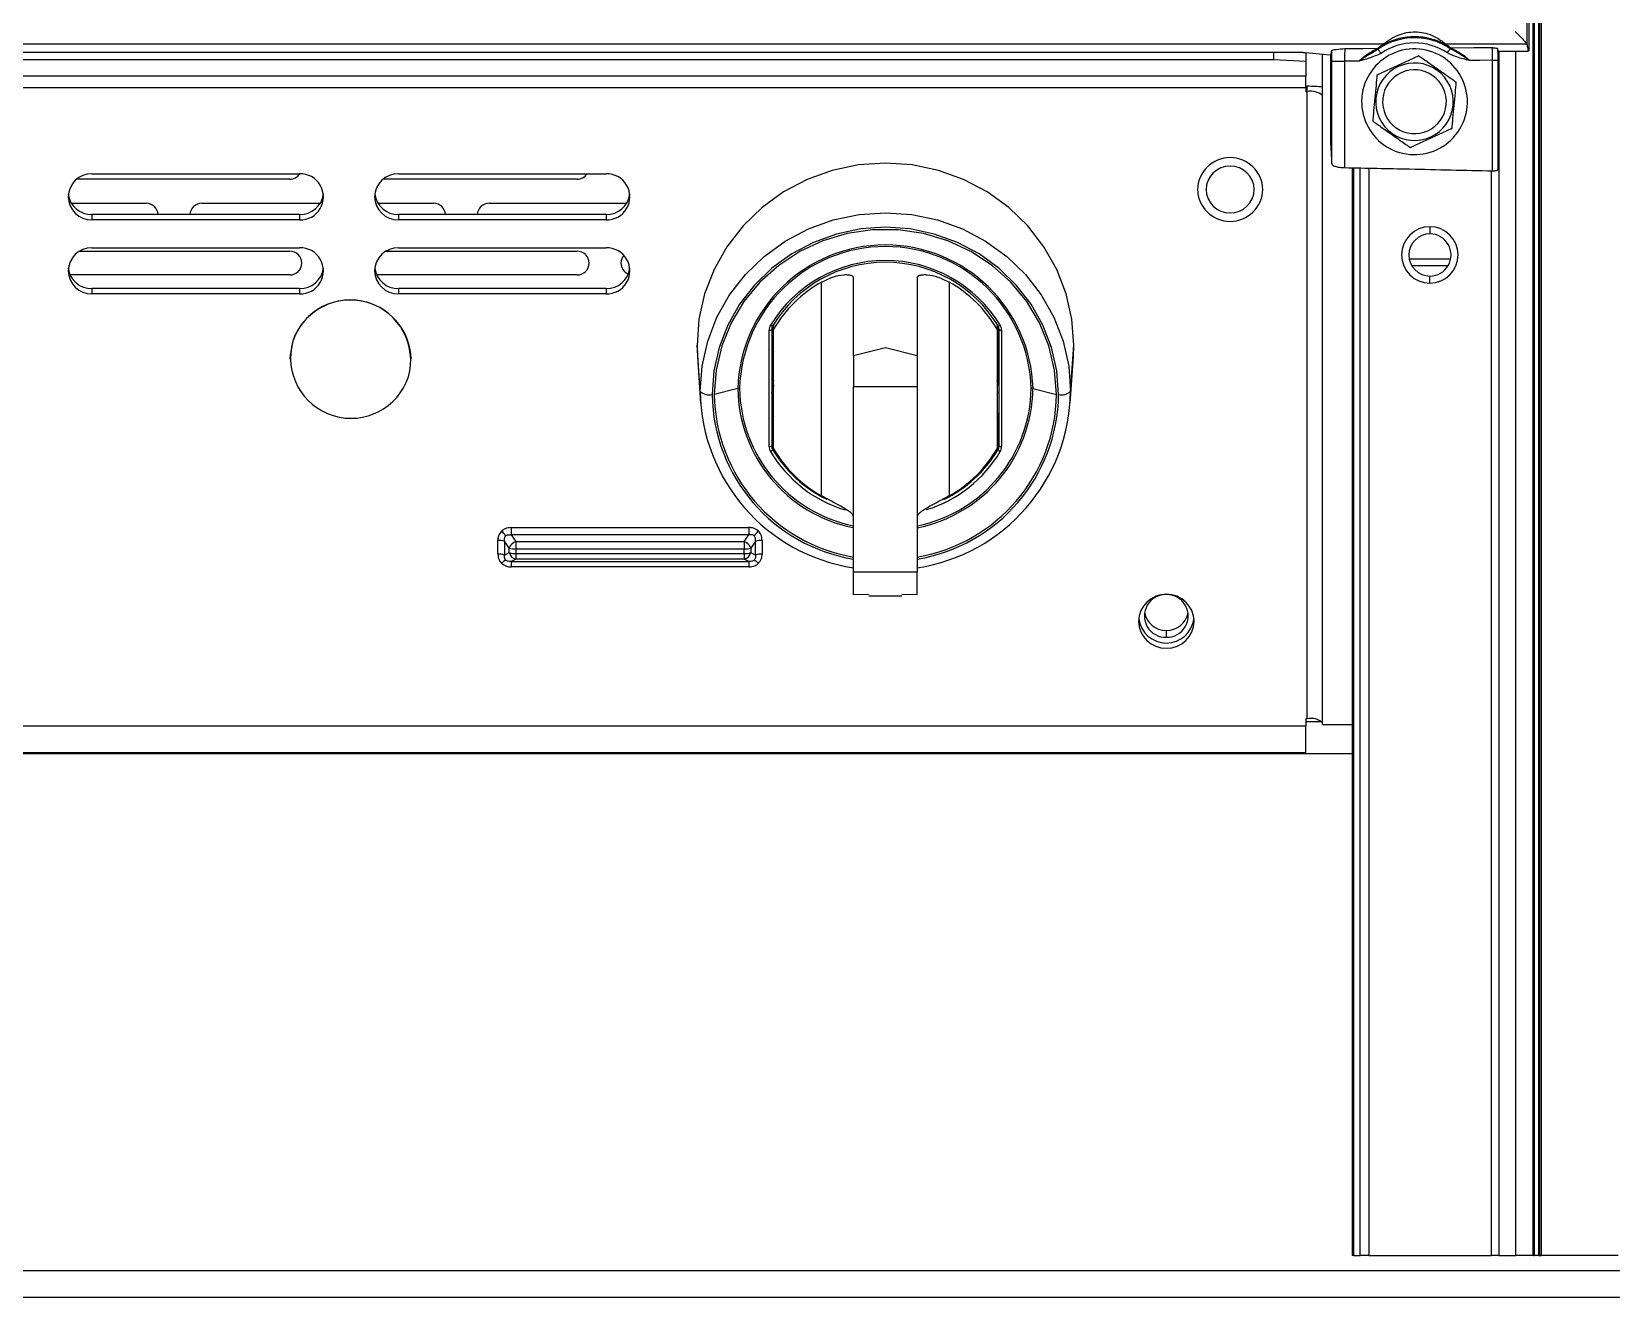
# Model space of a CAD drawing. Header units: millimetres. Extents: x 126 to 938, y 244 to 707.
# Drawn here: x 829.56 to 837.41, y 256.86 to 263.15 of the extents above; entities that cross this region are included whole.
import ezdxf

# ---------------------------------------------------------------- set-up
doc = ezdxf.new("R2010")
doc.units = ezdxf.units.MM

msp = doc.modelspace()

# ---------------------------------------------------------------- linework, layer by layer
at = {"color": 7, "linetype": 'Continuous', "lineweight": 25}
for p, q in [((837.0285, 275.4961), (837.0285, 257.0665)), ((837.0287, 275.4961), (837.0287, 257.0665)), ((837.032, 257.0665), (837.032, 275.4961)), ((837.051, 275.4961), (837.051, 257.0665)), ((837.0561, 275.4961), (837.0561, 257.0665)), ((837.0561, 275.4961), (837.0561, 257.0665)), ((837.0669, 257.0665), (837.0669, 275.4961)), ((837.0258, 257.0665), (837.0258, 275.2418)), ((837.0034, 269.5157), (837.0034, 263.057)), ((836.9939, 263.3315), (836.9939, 263.0898)), ((836.292, 263.0923), (836.2655, 263.0727)), ((836.6012, 263.0748), (836.5773, 263.0923)), ((836.9939, 263.0898), (836.5886, 263.0898)), ((836.9939, 263.0898), (836.9939, 263.0898)), ((835.7363, 263.0118), (821.9659, 263.0118)), ((835.8821, 263.0471), (828.8508, 263.0471)), ((835.7363, 263.0118), (835.7363, 263.0471)), ((835.895, 263.0035), (835.7363, 263.0118)), ((835.895, 263.0472), (835.895, 263.0035)), ((835.895, 263.0035), (835.895, 262.9294)), ((835.9779, 259.7058), (835.9779, 263.0393)), ((836.0191, 262.5863), (836.0191, 263.0358)), ((836.0234, 263.0046), (836.0869, 263.0046)), ((836.0234, 262.4941), (836.0234, 263.0046)), ((836.0869, 263.0046), (836.0869, 262.4739)), ((836.8234, 263.0093), (836.8488, 263.0093)), ((836.8234, 262.4578), (836.8234, 263.0093)), ((836.8488, 263.0093), (836.8488, 262.4647)), ((836.851, 262.522), (836.851, 263.0544)), ((836.854, 263.0544), (836.854, 257.0665)), ((836.9391, 257.0665), (836.9391, 263.0545)), ((837.0034, 263.057), (837.0009, 263.0545)), ((835.895, 262.9294), (821.8071, 262.9294)), ((835.895, 262.873), (835.895, 262.9294)), ((835.895, 262.873), (821.8071, 262.873)), ((835.895, 262.88), (835.9017, 262.88)), ((835.895, 262.873), (835.895, 262.8537)), ((835.895, 262.8537), (835.9017, 262.8537)), ((835.9017, 262.8537), (835.9017, 262.88)), ((835.9017, 259.7349), (835.9017, 262.8537)), ((836.1251, 262.4731), (836.1251, 257.0665)), ((836.1319, 262.473), (836.1319, 257.0665)), ((836.1648, 257.0665), (836.1648, 262.4723)), ((836.2088, 262.4713), (836.2088, 257.0665)), ((836.8181, 257.0665), (836.8181, 262.4579)), ((830.8428, 262.4182), (829.7827, 262.4182)), ((829.859, 262.445), (830.8915, 262.445)), ((832.2715, 262.4182), (831.3067, 262.4182)), ((831.383, 262.445), (832.4155, 262.445)), ((829.7569, 262.2982), (830.1284, 262.2982)), ((830.4053, 262.2982), (830.9937, 262.2982)), ((831.2809, 262.2982), (831.5571, 262.2982)), ((831.834, 262.2982), (832.5177, 262.2982)), ((829.859, 262.2419), (829.859, 262.2156)), ((830.8915, 262.2419), (829.859, 262.2419)), ((830.8915, 262.2419), (830.8915, 262.2156)), ((831.383, 262.2419), (831.383, 262.2156)), ((832.4155, 262.2419), (831.383, 262.2419)), ((832.4155, 262.2419), (832.4155, 262.2156)), ((830.8915, 262.2156), (829.859, 262.2156)), ((832.4155, 262.2156), (831.383, 262.2156)), ((836.5118, 262.1815), (836.5118, 262.1459)), ((829.7969, 262.0601), (830.8428, 262.0601)), ((829.859, 262.077), (830.8915, 262.077)), ((831.3209, 262.0601), (832.2715, 262.0601)), ((831.383, 262.077), (832.4155, 262.077)), ((836.4088, 262.022), (836.6148, 262.022)), ((836.421, 261.9887), (836.6025, 261.9887)), ((830.8428, 261.942), (829.7506, 261.942)), ((832.2715, 261.942), (831.2746, 261.942)), ((833.4866, 260.8434), (833.4866, 261.9058)), ((833.6453, 261.5395), (833.6453, 261.9274)), ((833.9628, 261.9274), (833.9628, 261.5395)), ((834.1216, 261.9058), (834.1216, 260.8434)), ((836.5118, 261.9008), (836.5118, 261.9364)), ((829.859, 261.8739), (829.859, 261.8476)), ((830.8915, 261.8739), (829.859, 261.8739)), ((830.8915, 261.8476), (829.859, 261.8476)), ((830.8915, 261.8739), (830.8915, 261.8476)), ((831.383, 261.8739), (831.383, 261.8476)), ((832.4155, 261.8739), (831.383, 261.8739)), ((832.4155, 261.8476), (831.383, 261.8476)), ((832.4155, 261.8739), (832.4155, 261.8476)), ((833.2262, 261.0885), (833.2262, 261.6673)), ((833.2389, 261.6706), (833.2389, 261.0918)), ((833.2471, 261.6939), (833.2395, 261.6361)), ((833.2484, 261.6782), (833.2395, 261.6361)), ((833.2484, 261.6715), (833.2484, 261.6967)), ((833.2484, 261.0776), (833.2484, 261.6715)), ((834.3597, 261.6967), (834.3597, 261.6715)), ((834.3686, 261.6361), (834.3597, 261.6782)), ((834.3597, 261.6715), (834.3597, 261.0776)), ((834.3612, 261.6929), (834.3686, 261.6361)), ((834.3692, 261.0918), (834.3692, 261.6706)), ((834.3819, 261.6673), (834.3819, 261.0885)), ((830.8575, 261.6118), (830.8575, 261.6122)), ((832.8831, 261.3618), (832.8674, 261.5932)), ((832.8674, 261.5932), (832.8694, 261.5342)), ((834.7251, 261.3618), (834.7407, 261.5932)), ((834.7387, 261.5342), (834.7407, 261.5932)), ((830.8432, 261.5237), (830.8432, 261.5233)), ((831.4465, 261.5233), (831.4465, 261.5237)), ((832.8694, 261.5342), (832.885, 261.3038)), ((833.2484, 261.5623), (833.2394, 261.5535)), ((833.8041, 261.5791), (833.6453, 261.5395)), ((833.6453, 261.5395), (833.6453, 261.3846)), ((833.9628, 261.5395), (833.8041, 261.5791)), ((833.9628, 261.5395), (833.9628, 261.3846)), ((834.3597, 261.5623), (834.3688, 261.5535)), ((834.7231, 261.3038), (834.7387, 261.5342)), ((833.2395, 261.4565), (833.2484, 261.4144)), ((833.2395, 261.4565), (833.2484, 261.3851)), ((834.3597, 261.4144), (834.3686, 261.4565)), ((834.3686, 261.4565), (834.3597, 261.3851)), ((833.0701, 261.3769), (832.9532, 261.3467)), ((833.9628, 261.3846), (833.6453, 261.3846)), ((833.6453, 260.4646), (833.6453, 261.3846)), ((833.9628, 261.3846), (833.9628, 260.4646)), ((834.538, 261.3769), (834.655, 261.3467)), ((833.2441, 261.2324), (833.2441, 261.0729)), ((834.3641, 261.0729), (834.3641, 261.2324)), ((831.9431, 260.6858), (833.1251, 260.6858)), ((831.9431, 260.6858), (831.9431, 260.649)), ((831.9431, 260.649), (831.9665, 260.6158)), ((833.1251, 260.649), (831.9431, 260.649)), ((833.1016, 260.6158), (833.1251, 260.649)), ((833.1251, 260.6858), (833.1251, 260.649)), ((831.8771, 260.5537), (831.8771, 260.6221)), ((831.9335, 260.584), (831.9101, 260.6172)), ((831.9101, 260.6172), (831.9101, 260.5488)), ((831.9335, 260.5609), (831.9335, 260.584)), ((831.9665, 260.6158), (833.1016, 260.6158)), ((831.9665, 260.6158), (831.9665, 260.579)), ((833.1016, 260.579), (831.9665, 260.579)), ((831.9665, 260.579), (831.9665, 260.556)), ((833.1016, 260.6158), (833.1016, 260.579)), ((833.1016, 260.556), (833.1016, 260.579)), ((833.1581, 260.6172), (833.1346, 260.584)), ((833.1346, 260.584), (833.1346, 260.5609)), ((833.1581, 260.5488), (833.1581, 260.6172)), ((833.1911, 260.6221), (833.1911, 260.5537)), ((831.9101, 260.5488), (831.9335, 260.5609)), ((831.9665, 260.5291), (831.9431, 260.5169)), ((831.9431, 260.5169), (833.1251, 260.5169)), ((831.9431, 260.5169), (831.9431, 260.49)), ((833.1251, 260.49), (831.9431, 260.49)), ((831.9665, 260.556), (833.1016, 260.556)), ((831.9665, 260.556), (831.9665, 260.5291)), ((833.1016, 260.5291), (831.9665, 260.5291)), ((833.1016, 260.556), (833.1016, 260.5291)), ((833.1251, 260.5169), (833.1016, 260.5291)), ((833.1251, 260.5169), (833.1251, 260.49)), ((833.1346, 260.5609), (833.1581, 260.5488)), ((833.9628, 260.4646), (833.6453, 260.4646)), ((833.6453, 260.3518), (833.6453, 260.4646)), ((833.9628, 260.3518), (833.9628, 260.4646)), ((833.7225, 260.352), (833.6453, 260.3518)), ((833.7225, 260.3469), (833.8857, 260.3469)), ((833.9628, 260.3518), (833.8857, 260.352)), ((835.2009, 260.1745), (835.2009, 260.1401)), ((835.9017, 259.7349), (835.895, 259.7349)), ((835.895, 259.7349), (835.895, 259.699)), ((835.895, 259.722), (835.9733, 259.722)), ((835.9779, 259.7058), (836.1251, 259.7058)), ((821.8071, 259.699), (835.895, 259.699)), ((835.895, 259.5672), (835.895, 259.699)), ((836.1251, 259.5607), (821.5766, 259.5607)), ((821.8071, 259.5672), (835.895, 259.5672)), ((836.1319, 257.0665), (836.1251, 257.0665)), ((836.1319, 257.0665), (836.1648, 257.0665)), ((836.2088, 257.0665), (836.1648, 257.0665)), ((836.2088, 257.0665), (836.8181, 257.0665)), ((836.854, 257.0665), (836.8181, 257.0665)), ((836.854, 257.0665), (836.9391, 257.0665)), ((837.0258, 257.0665), (836.9391, 257.0665)), ((837.0285, 257.0665), (837.0258, 257.0665)), ((837.0287, 257.0665), (837.0285, 257.0665)), ((837.0287, 257.0665), (837.032, 257.0665)), ((837.051, 257.0665), (837.032, 257.0665)), ((837.051, 257.0665), (837.0561, 257.0665)), ((837.0561, 257.0665), (837.0669, 257.0665)), ((837.0561, 257.0665), (837.0561, 257.0665)), ((837.447, 257.0665), (837.0669, 257.0665)), ((846.4803, 256.9905), (770.2803, 256.9905)), ((846.4803, 256.8576), (770.2803, 256.8576))]:
    msp.add_line(p, q, dxfattribs=at)
at = {"color": 7, "linetype": 'Continuous', "lineweight": 25, "flags": 128}
for points in [[(836.2809, 263.0898), (833.8066, 263.0898), (831.3294, 263.0898), (828.8508, 263.0898)], [(835.8937, 263.0473), (835.9619, 263.0408), (836.0155, 263.0357)], [(836.1585, 263.0051), (836.1184, 263.0048), (836.0869, 263.0046)], [(836.0893, 263.0679), (836.1805, 263.0685), (836.2521, 263.0689)], [(836.2686, 263.0437), (836.2658, 263.0477), (836.2631, 263.0516), (836.2607, 263.0552), (836.2585, 263.0583), (836.2567, 263.0609), (836.2553, 263.0629), (836.2545, 263.0641), (836.2542, 263.0646)], [(836.5984, 263.0458), (836.6012, 263.0499), (836.6038, 263.0538), (836.6062, 263.0574), (836.6084, 263.0606), (836.6102, 263.0632), (836.6115, 263.0652), (836.6123, 263.0664), (836.6126, 263.0669)], [(836.6146, 263.0712), (836.7308, 263.072), (836.8221, 263.0726)], [(836.8234, 263.0093), (836.7594, 263.0089), (836.7091, 263.0086)], [(836.851, 263.0544), (836.9349, 263.0545), (837.0009, 263.0545)], [(834.7407, 261.5932), (834.7312, 261.7219), (834.7028, 261.8481), (834.6561, 261.969), (834.592, 262.0823), (834.5119, 262.1856), (834.4174, 262.2769), (834.3105, 262.3543), (834.1932, 262.4161), (834.0679, 262.4612), (833.9374, 262.4887), (833.8041, 262.4979), (833.6708, 262.4887), (833.5402, 262.4612), (833.415, 262.4161), (833.2977, 262.3543), (833.1907, 262.2769), (833.0962, 262.1856), (833.0161, 262.0823), (832.9521, 261.969), (832.9054, 261.8481), (832.877, 261.7219), (832.8674, 261.5932)], [(832.8831, 261.3618), (832.8924, 261.4884), (832.9204, 261.6124), (832.9663, 261.7314), (833.0293, 261.8428), (833.108, 261.9444), (833.2009, 262.0341), (833.3061, 262.1102), (833.4215, 262.171), (833.5446, 262.2154), (833.673, 262.2424), (833.8041, 262.2514), (833.9351, 262.2424), (834.0636, 262.2154), (834.1867, 262.171), (834.302, 262.1102), (834.4072, 262.0341), (834.5001, 261.9444), (834.5789, 261.8428), (834.6419, 261.7314), (834.6878, 261.6124), (834.7157, 261.4884), (834.7251, 261.3618)], [(834.6656, 261.3467), (834.6568, 261.4651), (834.6307, 261.5811), (834.5877, 261.6923), (834.5288, 261.7965), (834.4551, 261.8916), (834.3682, 261.9755), (834.2698, 262.0467), (834.162, 262.1036), (834.0468, 262.1451), (833.9267, 262.1703), (833.8041, 262.1788), (833.6815, 262.1703), (833.5614, 262.1451), (833.4462, 262.1036), (833.3383, 262.0467), (833.2399, 261.9755), (833.153, 261.8916), (833.0793, 261.7965), (833.0204, 261.6923), (832.9775, 261.5811), (832.9513, 261.4651), (832.9426, 261.3467)], [(834.655, 261.3467), (834.6455, 261.4691), (834.6172, 261.5889), (834.5707, 261.7033), (834.5071, 261.8096), (834.4278, 261.9057), (834.3346, 261.9892), (834.2295, 262.0584), (834.1149, 262.1117), (833.9934, 262.1479), (833.8677, 262.1663), (833.7405, 262.1663), (833.6147, 262.1479), (833.4932, 262.1117), (833.3786, 262.0584), (833.2735, 261.9892), (833.1803, 261.9057), (833.101, 261.8096), (833.0374, 261.7033), (832.991, 261.5889), (832.9627, 261.4691), (832.9532, 261.3467)], [(833.2441, 261.6894), (833.2439, 261.6889), (833.2432, 261.6886), (833.2422, 261.6886), (833.2409, 261.6889), (833.2392, 261.6894), (833.2373, 261.6901), (833.2352, 261.6911), (833.2331, 261.6922)], [(834.3641, 261.6894), (834.3643, 261.6889), (834.3649, 261.6886), (834.3659, 261.6886), (834.3673, 261.6889), (834.369, 261.6894), (834.3709, 261.6901), (834.3729, 261.6911), (834.3751, 261.6922)], [(830.8575, 261.6122), (830.8439, 261.5432), (830.8432, 261.5237)], [(833.2389, 261.3564), (833.2392, 261.3571), (833.2399, 261.3577), (833.2411, 261.3583), (833.2426, 261.3588), (833.2446, 261.3592), (833.2468, 261.3595), (833.2484, 261.3596)], [(834.3597, 261.3596), (834.3614, 261.3595), (834.3636, 261.3592), (834.3655, 261.3588), (834.3671, 261.3583), (834.3683, 261.3577), (834.369, 261.3571), (834.3692, 261.3564)], [(834.3597, 261.2544), (834.3614, 261.2542), (834.3636, 261.2539), (834.3655, 261.2535), (834.3671, 261.253), (834.3683, 261.2524), (834.369, 261.2518), (834.3692, 261.2512)]]:
    msp.add_lwpolyline(points, dxfattribs=at)
at = {"color": 7, "linetype": 'Continuous', "lineweight": 25}
for centre, radius, start, end in [((836.4351, 262.8031), 0.318, 56.05163, 124.67623), ((836.4351, 262.8031), 0.2925, 56.04727, 124.67959), ((836.2811, 263.1146), 0.0249, 269.64908, 296.12432), ((836.5882, 263.1146), 0.0248, 243.95153, 271.10534), ((836.4351, 262.8031), 0.2629, 114.74284, 294.7452), ((836.2522, 263.0939), 0.025, 269.77342, 301.99582), ((836.4351, 262.8031), 0.2629, 294.74284, 114.7452), ((836.6142, 263.0963), 0.0251, 238.7933, 270.91636), ((836.4351, 262.8031), 0.1927, 114.74203, 294.74438), ((836.4351, 262.8031), 0.1587, 114.74077, 294.7434), ((836.6556, 263.1202), 0.333, 204.31918, 205.24876), ((836.4351, 262.8031), 0.1927, 294.74203, 114.74438), ((836.4351, 262.8031), 0.1587, 294.74077, 114.7434), ((835.9036, 262.2565), 0.6234, 83.15516, 90.17445), ((835.9195, 262.7653), 0.0901, 49.60313, 101.37307), ((836.2626, 262.5081), 0.2801, 24.25847, 25.36252), ((835.5184, 262.3624), 0.1626, 1.50482, 178.49518), ((835.5184, 262.3633), 0.1201, 1.59842, 178.40158), ((829.857, 262.3283), 0.1168, 89.02273, 178.9908), ((830.8428, 262.4773), 0.0591, 270.00204, 326.91671), ((830.8947, 262.3303), 0.1147, 268.40084, 91.59916), ((831.3811, 262.3283), 0.1168, 89.0302, 178.98334), ((832.2715, 262.4773), 0.0591, 270.00204, 326.91671), ((832.4187, 262.3303), 0.1147, 268.40467, 91.59533), ((829.857, 262.3324), 0.1168, 181.00909, 270.9744), ((829.8572, 262.3591), 0.1172, 187.65335, 270.89656), ((830.1284, 262.2392), 0.059, 2.69802, 90.00389), ((830.4053, 262.2391), 0.0591, 90.00499, 177.28154), ((830.8934, 262.3591), 0.1172, 269.1057, 352.34152), ((831.3811, 262.3324), 0.1168, 181.01655, 270.96694), ((831.3812, 262.3591), 0.1172, 187.65593, 270.89113), ((831.5572, 262.2392), 0.059, 2.69802, 90.00389), ((831.834, 262.2391), 0.0591, 90.00499, 177.28154), ((832.4174, 262.3591), 0.1172, 269.10887, 352.34407), ((835.5184, 262.3709), 0.1626, 181.50239, 358.49761), ((835.5184, 262.37), 0.1201, 181.59646, 358.40354), ((836.5113, 262.0411), 0.1403, 360, 180), ((836.5118, 262.0411), 0.1048, 90.00163, 269.99837), ((836.5118, 262.0411), 0.1048, 269.99511, 90.00489), ((829.857, 261.9603), 0.1168, 89.02273, 178.9908), ((830.8428, 262.001), 0.0591, 270, 90), ((830.8947, 261.9623), 0.1147, 268.39896, 91.60104), ((831.3811, 261.9603), 0.1168, 89.0302, 178.98334), ((832.2715, 262.001), 0.0591, 270, 90), ((832.4187, 261.9623), 0.1147, 268.4028, 91.5972), ((833.8041, 261.3564), 0.7343, 1.59851, 178.40149), ((833.8041, 261.3576), 0.7253, 1.59892, 178.40108), ((832.5483, 262.001), 0.059, 139.4681, 180.01207), ((832.5484, 262.001), 0.0591, 179.99862, 247.67532), ((833.8041, 261.3459), 0.6678, 31.23681, 148.76319), ((833.8041, 261.3498), 0.6549, 31.23708, 148.76292), ((836.5113, 262.0411), 0.1403, 180.00243, 359.99757), ((829.857, 261.9644), 0.1168, 181.00622, 270.98024), ((829.8572, 261.9911), 0.1172, 187.65335, 270.89656), ((830.8934, 261.9911), 0.1172, 269.1057, 352.34152), ((831.381, 261.9644), 0.1168, 181.01369, 270.97277), ((831.3812, 261.9911), 0.1172, 187.65593, 270.89113), ((832.4174, 261.9911), 0.1172, 269.10887, 352.34407), ((833.7893, 261.3599), 0.6242, 119.00851, 150.04878), ((833.8189, 261.3599), 0.6242, 29.95122, 60.99149), ((831.1428, 261.5168), 0.3008, 344.17919, 161.58229), ((831.1439, 261.514), 0.3028, 1.83568, 161.07183), ((833.2753, 261.6672), 0.0491, 149.42322, 179.89951), ((833.2292, 261.682), 0.015, 258.62692, 310.43079), ((833.2761, 261.6705), 0.0372, 149.40044, 179.8715), ((834.3321, 261.6705), 0.0371, 0.07117, 30.58941), ((834.379, 261.682), 0.015, 229.59294, 281.34935), ((834.3332, 261.6673), 0.0487, 359.97865, 30.69862), ((831.1469, 261.5298), 0.3008, 164.17919, 341.58229), ((833.2463, 261.6332), 0.00736, 156.75938, 178.96697), ((834.3624, 261.6333), 0.00686, 0.20858, 24.06507), ((833.2405, 261.4578), 0.00161, 186.47873, 231.36136), ((834.3677, 261.4577), 0.00151, 306.98304, 355.17687), ((832.929, 261.4179), 0.0725, 230.6934, 280.77556), ((833.7825, 261.3745), 0.8995, 180.80754, 261.22962), ((833.0786, 261.3405), 0.0374, 89.21055, 103.06882), ((833.7852, 261.3861), 0.7151, 180.73442, 258.51706), ((833.7864, 261.3878), 0.7074, 180.80101, 258.49577), ((833.8219, 261.3869), 0.7162, 281.30386, 359.19756), ((833.8227, 261.3869), 0.7064, 281.43932, 359.26508), ((833.8257, 261.3745), 0.8995, 278.77144, 359.19229), ((834.5296, 261.3402), 0.0377, 76.97438, 90.76242), ((834.6791, 261.4179), 0.0725, 259.2081, 309.32293), ((833.7836, 261.3584), 0.8411, 180.79965, 260.53993), ((833.7845, 261.3588), 0.8314, 180.83986, 260.36524), ((833.8237, 261.3588), 0.8314, 279.63602, 359.15986), ((833.8246, 261.3584), 0.8411, 279.4607, 359.20068), ((833.2473, 261.2418), 0.0126, 85.04071, 131.91522), ((833.2761, 261.2513), 0.0372, 180.14046, 210.5876), ((833.2536, 261.2285), 0.0103, 120.30517, 157.84534), ((834.3545, 261.2284), 0.0103, 22.23412, 59.77057), ((834.3321, 261.2512), 0.0371, 329.42251, 359.91691), ((833.2292, 261.1032), 0.015, 258.60983, 310.39746), ((833.2753, 261.0886), 0.0491, 180.10049, 210.57678), ((833.2241, 261.0853), 0.0235, 292.34045, 328.23758), ((833.7946, 261.3987), 0.6539, 210.83099, 253.11221), ((833.2761, 261.0919), 0.0372, 180.14046, 210.5876), ((833.7914, 261.3984), 0.6367, 210.73682, 244.01423), ((833.7892, 261.3892), 0.6241, 209.94994, 240.99423), ((833.813, 261.3994), 0.6548, 287.43484, 329.13805), ((833.8166, 261.3985), 0.6369, 295.85292, 329.25805), ((833.8189, 261.3892), 0.6241, 299.00577, 330.05006), ((834.3321, 261.0918), 0.0371, 329.42251, 359.91691), ((834.384, 261.0852), 0.0234, 211.6671, 247.69378), ((834.379, 261.1032), 0.015, 229.62632, 281.36639), ((834.3332, 261.0885), 0.0487, 329.30138, 0.02135), ((831.7731, 260.5395), 0.1775, 36.15941, 46.38707), ((833.2961, 260.5387), 0.1788, 133.66648, 143.8195), ((831.8805, 260.5318), 0.0903, 70.85956, 92.14774), ((831.9834, 260.5654), 0.0532, 108.46068, 159.57015), ((831.9631, 260.6692), 0.0902, 250.84529, 272.15596), ((833.0848, 260.5654), 0.0532, 20.43721, 71.55265), ((833.105, 260.6693), 0.0903, 267.85574, 289.13696), ((833.1877, 260.5318), 0.0903, 87.85574, 109.13696), ((831.8804, 260.4632), 0.0906, 70.88865, 92.11865), ((831.9706, 260.4344), 0.105, 121.09581, 135.671), ((831.9632, 260.6466), 0.0906, 250.8956, 272.10565), ((831.9735, 260.5693), 0.0409, 191.84393, 260.12524), ((833.1049, 260.6467), 0.0908, 267.90602, 289.08668), ((833.0946, 260.5693), 0.0409, 279.86084, 348.1493), ((833.0979, 260.4349), 0.1043, 44.2727, 58.92862), ((833.1877, 260.4632), 0.0906, 87.8848, 109.10789), ((835.2013, 260.216), 0.1385, 1.59897, 178.40103), ((835.1979, 260.2462), 0.1062, 88.40234, 271.59766), ((835.2038, 260.2462), 0.1062, 268.40027, 91.59973), ((835.1992, 260.283), 0.1085, 190.40914, 270.86671), ((835.2025, 260.283), 0.1086, 269.14101, 349.57696), ((835.2013, 260.2238), 0.1385, 181.60152, 358.39848), ((835.2013, 260.2505), 0.1389, 187.23306, 352.76694), ((835.9195, 259.6465), 0.0902, 49.61445, 101.37015)]:
    msp.add_arc(centre, radius, start, end, dxfattribs=at)
for points, knots in [([(836.2521, 263.0689), (836.2571, 263.0729), (836.2664, 263.0803), (836.2764, 263.0868), (836.2809, 263.0898)], [0, 0, 0, 0, 0.538976, 1, 1, 1, 1]), ([(836.2809, 263.0898), (836.2815, 263.0902), (836.2831, 263.0915), (836.2872, 263.0948), (836.297, 263.1023), (836.3188, 263.1173), (836.3524, 263.135), (836.3951, 263.148), (836.4384, 263.152), (836.4814, 263.1472), (836.5232, 263.1337), (836.5555, 263.1161), (836.5755, 263.1014), (836.5844, 263.0941), (836.5875, 263.0909), (836.5886, 263.0898)], [0, 0, 0, 0, 0.006606, 0.0177, 0.047305, 0.11571, 0.252706, 0.383252, 0.509766, 0.635695, 0.765535, 0.897848, 0.960196, 0.98562, 1, 1, 1, 1]), ([(836.5773, 263.0923), (836.5769, 263.0925), (836.5758, 263.0931), (836.5727, 263.0947), (836.5647, 263.0986), (836.5455, 263.1068), (836.5026, 263.1208), (836.4366, 263.1294), (836.37, 263.1216), (836.326, 263.1077), (836.3057, 263.0991), (836.2971, 263.095), (836.2936, 263.0932), (836.2924, 263.0925), (836.292, 263.0923)], [0, 0, 0, 0, 0.004399, 0.012736, 0.035552, 0.094057, 0.224902, 0.493076, 0.762749, 0.897711, 0.96071, 0.986162, 0.995266, 1, 1, 1, 1]), ([(836.5886, 263.0898), (836.5938, 263.0864), (836.6027, 263.0805), (836.6111, 263.074), (836.6146, 263.0712)], [0, 0, 0, 0, 0.578178, 1, 1, 1, 1]), ([(836.9353, 263.153), (836.9419, 263.1463), (836.9547, 263.1334), (836.9723, 263.1152), (836.9844, 263.1016), (836.9915, 263.0937), (836.9933, 263.0907), (836.9939, 263.0898)], [0, 0, 0, 0, 0.3286687, 0.6321984, 0.8785344, 0.9629019, 1, 1, 1, 1]), ([(836.9939, 263.0898), (836.9952, 263.0832), (836.9975, 263.0714), (836.9999, 263.0597), (837.0009, 263.0545)], [0, 0, 0, 0, 0.559967, 1, 1, 1, 1]), ([(835.8821, 263.0471), (835.884, 263.0471), (835.8879, 263.0471), (835.8918, 263.0472), (835.8937, 263.0473)], [0, 0, 0, 0, 0.504997, 1, 1, 1, 1]), ([(836.0155, 263.0357), (836.0162, 263.0357), (836.0174, 263.0357), (836.0186, 263.0358), (836.0191, 263.0358)], [0, 0, 0, 0, 0.5606531, 1, 1, 1, 1]), ([(836.0191, 263.0358), (836.02, 263.0399), (836.0215, 263.0473), (836.0229, 263.0548), (836.0236, 263.058)], [0, 0, 0, 0, 0.559915, 1, 1, 1, 1]), ([(836.0234, 263.0046), (836.0234, 263.0148), (836.0234, 263.0326), (836.0235, 263.0504), (836.0236, 263.058)], [0, 0, 0, 0, 0.5705159, 1, 1, 1, 1]), ([(836.0236, 263.058), (836.0257, 263.059), (836.0324, 263.0624), (836.055, 263.0642), (836.0747, 263.0663), (836.0893, 263.0679)], [0, 0, 0, 0, 0.104354, 0.337672, 1, 1, 1, 1]), ([(836.0893, 263.0679), (836.089, 263.0658), (836.088, 263.0591), (836.0877, 263.0456), (836.087, 263.0266), (836.0869, 263.0123), (836.0869, 263.0046)], [0, 0, 0, 0, 0.100384, 0.322445, 0.636433, 1, 1, 1, 1]), ([(836.1585, 263.0051), (836.1669, 263.0127), (836.1834, 263.0278), (836.21, 263.046), (836.2313, 263.0583), (836.2445, 263.065), (836.2497, 263.0676), (836.2515, 263.0686), (836.2521, 263.0689)], [0, 0, 0, 0, 0.299095, 0.589449, 0.84705, 0.945837, 0.980318, 1, 1, 1, 1]), ([(836.1585, 263.0051), (836.1754, 263.0166), (836.2065, 263.0377), (836.2392, 263.0562), (836.2542, 263.0646)], [0, 0, 0, 0, 0.5432824, 1, 1, 1, 1]), ([(836.2686, 263.0437), (836.2487, 263.0348), (836.2131, 263.0188), (836.1752, 263.0093), (836.1585, 263.0051)], [0, 0, 0, 0, 0.5585254, 1, 1, 1, 1]), ([(836.2655, 263.0727), (836.2643, 263.0718), (836.2605, 263.0691), (836.2567, 263.0664), (836.2542, 263.0646)], [0, 0, 0, 0, 0.323517, 1, 1, 1, 1]), ([(836.456, 263.0309), (836.4556, 263.0308), (836.4541, 263.03), (836.4508, 263.0285), (836.4452, 263.0259), (836.4315, 263.0197), (836.4003, 263.0052), (836.3715, 262.992), (836.3521, 262.9831)], [0, 0, 0, 0, 0.011117, 0.0440111, 0.0974319, 0.1700914, 0.4406739, 1, 1, 1, 1]), ([(836.6428, 262.8989), (836.6427, 262.899), (836.6423, 262.8993), (836.6406, 262.9005), (836.6354, 262.9041), (836.6222, 262.9135), (836.5928, 262.9342), (836.5497, 262.9647), (836.5065, 262.9953), (836.477, 263.0161), (836.4636, 263.0256), (836.4583, 263.0293), (836.4566, 263.0305), (836.4561, 263.0309), (836.456, 263.0309)], [0, 0, 0, 0, 0.0017204, 0.006939, 0.0274981, 0.0847505, 0.2193786, 0.4985689, 0.7774261, 0.9138622, 0.9720537, 0.9929157, 0.998207, 1, 1, 1, 1]), ([(836.7091, 263.0086), (836.6876, 263.0134), (836.6495, 263.0221), (836.614, 263.0386), (836.5984, 263.0458)], [0, 0, 0, 0, 0.561446, 1, 1, 1, 1]), ([(836.6126, 263.0669), (836.61, 263.0686), (836.6062, 263.0713), (836.6024, 263.074), (836.6012, 263.0748)], [0, 0, 0, 0, 0.677125, 1, 1, 1, 1]), ([(836.7091, 263.0086), (836.692, 263.0198), (836.6607, 263.0406), (836.6277, 263.0586), (836.6126, 263.0669)], [0, 0, 0, 0, 0.5432766, 1, 1, 1, 1]), ([(836.6146, 263.0712), (836.6153, 263.0709), (836.6171, 263.0699), (836.6223, 263.0674), (836.6356, 263.0608), (836.6571, 263.0489), (836.6839, 263.031), (836.7006, 263.0161), (836.7091, 263.0086)], [0, 0, 0, 0, 0.019678, 0.054068, 0.152944, 0.410559, 0.700917, 1, 1, 1, 1]), ([(836.8221, 263.0726), (836.8278, 263.0717), (836.8358, 263.0705), (836.8449, 263.0695), (836.8476, 263.0679), (836.8484, 263.0674)], [0, 0, 0, 0, 0.6493937, 0.899372, 1, 1, 1, 1]), ([(836.8234, 263.0093), (836.8234, 263.017), (836.8234, 263.0313), (836.8231, 263.0503), (836.823, 263.0637), (836.8223, 263.0705), (836.8221, 263.0726)], [0, 0, 0, 0, 0.363847, 0.67808, 0.900084, 1, 1, 1, 1]), ([(836.851, 263.0544), (836.8505, 263.0568), (836.8496, 263.0611), (836.8488, 263.0655), (836.8484, 263.0674)], [0, 0, 0, 0, 0.560162, 1, 1, 1, 1]), ([(836.8484, 263.0674), (836.8485, 263.0572), (836.8487, 263.0378), (836.8488, 263.0184), (836.8488, 263.0093)], [0, 0, 0, 0, 0.528601, 1, 1, 1, 1]), ([(836.2483, 262.9352), (836.2482, 262.9351), (836.2482, 262.9345), (836.248, 262.9324), (836.2474, 262.9261), (836.2459, 262.91), (836.2426, 262.8742), (836.2378, 262.8216), (836.2329, 262.7689), (836.2297, 262.7329), (836.2281, 262.7166), (836.2276, 262.7102), (836.2274, 262.708), (836.2273, 262.7075), (836.2273, 262.7074)], [0, 0, 0, 0, 0.001753, 0.006959, 0.027523, 0.084772, 0.219415, 0.498589, 0.777447, 0.913895, 0.972083, 0.992933, 0.998221, 1, 1, 1, 1]), ([(836.3521, 262.9831), (836.3327, 262.9741), (836.304, 262.9608), (836.2727, 262.9465), (836.259, 262.9401), (836.2535, 262.9376), (836.2502, 262.936), (836.2486, 262.9354), (836.2483, 262.9352)], [0, 0, 0, 0, 0.560248, 0.830742, 0.903112, 0.956199, 0.988963, 1, 1, 1, 1]), ([(836.6219, 262.6711), (836.6219, 262.6712), (836.6219, 262.6717), (836.6221, 262.6738), (836.6227, 262.6801), (836.6242, 262.6963), (836.6275, 262.732), (836.6323, 262.7846), (836.6372, 262.8374), (836.6405, 262.8733), (836.642, 262.8897), (836.6425, 262.8961), (836.6428, 262.8982), (836.6428, 262.8987), (836.6428, 262.8989)], [0, 0, 0, 0, 0.001753, 0.006959, 0.027502, 0.084772, 0.219389, 0.498589, 0.777447, 0.913895, 0.972083, 0.992933, 0.998221, 1, 1, 1, 1]), ([(836.2273, 262.7074), (836.2274, 262.7073), (836.2278, 262.707), (836.2296, 262.7058), (836.2347, 262.7021), (836.248, 262.6928), (836.2773, 262.672), (836.3204, 262.6415), (836.3637, 262.611), (836.3931, 262.5901), (836.4066, 262.5807), (836.4118, 262.5769), (836.4136, 262.5757), (836.414, 262.5754), (836.4141, 262.5753)], [0, 0, 0, 0, 0.001735, 0.006954, 0.027498, 0.084751, 0.219394, 0.498569, 0.777426, 0.913862, 0.972054, 0.992916, 0.998207, 1, 1, 1, 1]), ([(836.4141, 262.5753), (836.4145, 262.5755), (836.416, 262.5762), (836.4194, 262.5778), (836.4249, 262.5803), (836.4386, 262.5866), (836.4699, 262.601), (836.4986, 262.6143), (836.518, 262.6232)], [0, 0, 0, 0, 0.011117, 0.0440111, 0.0974102, 0.1700914, 0.4406739, 1, 1, 1, 1]), ([(836.518, 262.6232), (836.5374, 262.6321), (836.5662, 262.6454), (836.5974, 262.6598), (836.6111, 262.6661), (836.6166, 262.6687), (836.62, 262.6702), (836.6215, 262.6709), (836.6219, 262.6711)], [0, 0, 0, 0, 0.5602486, 0.8308373, 0.9031123, 0.9561994, 0.9889417, 1, 1, 1, 1]), ([(836.0191, 262.5863), (836.0191, 262.5837), (836.0191, 262.5786), (836.0192, 262.5717), (836.0193, 262.5662), (836.0194, 262.5632), (836.0195, 262.562)], [0, 0, 0, 0, 0.328059, 0.622075, 0.85388, 1, 1, 1, 1]), ([(836.0195, 262.562), (836.0202, 262.5493), (836.0215, 262.5267), (836.0228, 262.5041), (836.0234, 262.4941)], [0, 0, 0, 0, 0.560028, 1, 1, 1, 1]), ([(836.0869, 262.4739), (836.0827, 262.4741), (836.0745, 262.4744), (836.0594, 262.4761), (836.0441, 262.4797), (836.0288, 262.4844), (836.0248, 262.4915), (836.0234, 262.4941)], [0, 0, 0, 0, 0.178944, 0.354977, 0.657454, 0.873206, 1, 1, 1, 1]), ([(836.8234, 262.4578), (836.6859, 262.4609), (836.4404, 262.4665), (836.1949, 262.4717), (836.0869, 262.4739)], [0, 0, 0, 0, 0.559998, 1, 1, 1, 1]), ([(836.8488, 262.4647), (836.8486, 262.4641), (836.8481, 262.4628), (836.8454, 262.461), (836.8418, 262.4596), (836.8373, 262.4586), (836.8328, 262.4581), (836.8282, 262.4577), (836.825, 262.4577), (836.8234, 262.4578)], [0, 0, 0, 0, 0.067442, 0.149173, 0.340968, 0.489519, 0.652878, 0.825553, 1, 1, 1, 1]), ([(836.8507, 262.4977), (836.8503, 262.4916), (836.8497, 262.4806), (836.849, 262.4696), (836.8488, 262.4647)], [0, 0, 0, 0, 0.560038, 1, 1, 1, 1]), ([(836.8507, 262.4977), (836.8507, 262.4989), (836.8508, 262.5019), (836.8509, 262.5074), (836.851, 262.5143), (836.851, 262.5194), (836.851, 262.522)], [0, 0, 0, 0, 0.145666, 0.376548, 0.671371, 1, 1, 1, 1]), ([(833.4866, 261.9058), (833.5052, 261.9151), (833.5398, 261.9323), (833.5845, 261.9427), (833.6148, 261.9438), (833.6303, 261.9414), (833.6425, 261.9367), (833.6445, 261.9302), (833.6453, 261.9274)], [0, 0, 0, 0, 0.362788, 0.671791, 0.792775, 0.886355, 0.951686, 1, 1, 1, 1]), ([(833.9628, 261.9274), (833.9637, 261.9301), (833.9656, 261.9366), (833.9777, 261.9414), (833.9932, 261.9438), (834.0235, 261.9427), (834.0682, 261.9323), (834.1029, 261.9151), (834.1216, 261.9058)], [0, 0, 0, 0, 0.0478586, 0.1131866, 0.2060934, 0.3273569, 0.6365443, 1, 1, 1, 1]), ([(833.2395, 261.6361), (833.2395, 261.6229), (833.2394, 261.5954), (833.2394, 261.5678), (833.2394, 261.5535)], [0, 0, 0, 0, 0.478783, 1, 1, 1, 1]), ([(834.3688, 261.5535), (834.3688, 261.5678), (834.3688, 261.5954), (834.3687, 261.6229), (834.3686, 261.6361)], [0, 0, 0, 0, 0.521217, 1, 1, 1, 1]), ([(833.2394, 261.5535), (833.2394, 261.5379), (833.2394, 261.5056), (833.2395, 261.4733), (833.2395, 261.4565)], [0, 0, 0, 0, 0.481003, 1, 1, 1, 1]), ([(834.3686, 261.4565), (834.3687, 261.4733), (834.3688, 261.5056), (834.3688, 261.5379), (834.3688, 261.5535)], [0, 0, 0, 0, 0.518997, 1, 1, 1, 1]), ([(833.6453, 260.7396), (833.6444, 260.7428), (833.6422, 260.7507), (833.6308, 260.7608), (833.6153, 260.7723), (833.5857, 260.7901), (833.5419, 260.8132), (833.5056, 260.833), (833.4866, 260.8434)], [0, 0, 0, 0, 0.05086, 0.126051, 0.227971, 0.355179, 0.662674, 1, 1, 1, 1]), ([(834.1216, 260.8434), (834.1026, 260.8331), (834.0663, 260.8133), (834.0226, 260.7902), (833.993, 260.7724), (833.9774, 260.7609), (833.966, 260.7508), (833.9637, 260.7428), (833.9628, 260.7396)], [0, 0, 0, 0, 0.336657, 0.64395, 0.770773, 0.873518, 0.948623, 1, 1, 1, 1]), ([(831.8955, 260.668), (831.8896, 260.6606), (831.8789, 260.647), (831.8776, 260.6299), (831.8771, 260.6221)], [0, 0, 0, 0, 0.546364, 1, 1, 1, 1]), ([(831.9431, 260.6858), (831.9329, 260.6849), (831.9152, 260.6834), (831.9014, 260.6726), (831.8955, 260.668)], [0, 0, 0, 0, 0.576596, 1, 1, 1, 1]), ([(831.9164, 260.6442), (831.918, 260.6455), (831.9213, 260.6482), (831.9306, 260.651), (831.9379, 260.6498), (831.9431, 260.649)], [0, 0, 0, 0, 0.219174, 0.453685, 1, 1, 1, 1]), ([(833.1726, 260.668), (833.1649, 260.6737), (833.1507, 260.6841), (833.1331, 260.6853), (833.1251, 260.6858)], [0, 0, 0, 0, 0.542161, 1, 1, 1, 1]), ([(833.1518, 260.6442), (833.1502, 260.6455), (833.1468, 260.6482), (833.1376, 260.651), (833.1302, 260.6498), (833.1251, 260.649)], [0, 0, 0, 0, 0.219174, 0.453685, 1, 1, 1, 1]), ([(833.1911, 260.6221), (833.1901, 260.632), (833.1884, 260.6492), (833.1774, 260.6624), (833.1726, 260.668)], [0, 0, 0, 0, 0.571894, 1, 1, 1, 1]), ([(831.9101, 260.6172), (831.9096, 260.6225), (831.909, 260.6301), (831.9122, 260.6393), (831.915, 260.6427), (831.9164, 260.6442)], [0, 0, 0, 0, 0.549457, 0.783881, 1, 1, 1, 1]), ([(833.1581, 260.6172), (833.1585, 260.6225), (833.1592, 260.6301), (833.1559, 260.6393), (833.1531, 260.6427), (833.1518, 260.6442)], [0, 0, 0, 0, 0.549537, 0.783849, 1, 1, 1, 1]), ([(831.8771, 260.5537), (831.878, 260.5439), (831.8797, 260.5266), (831.8908, 260.5134), (831.8955, 260.5078)], [0, 0, 0, 0, 0.571894, 1, 1, 1, 1]), ([(831.8955, 260.5078), (831.9032, 260.5021), (831.9175, 260.4917), (831.935, 260.4905), (831.9431, 260.49)], [0, 0, 0, 0, 0.5422157, 1, 1, 1, 1]), ([(831.9164, 260.5243), (831.915, 260.5259), (831.9123, 260.529), (831.909, 260.5373), (831.9096, 260.5441), (831.9101, 260.5488)], [0, 0, 0, 0, 0.231829, 0.471385, 1, 1, 1, 1]), ([(831.9431, 260.5169), (831.9379, 260.5169), (831.9304, 260.5168), (831.9214, 260.5202), (831.918, 260.523), (831.9164, 260.5243)], [0, 0, 0, 0, 0.541527, 0.779674, 1, 1, 1, 1]), ([(833.1518, 260.5243), (833.1501, 260.523), (833.1468, 260.5202), (833.1377, 260.5168), (833.1303, 260.5169), (833.1251, 260.5169)], [0, 0, 0, 0, 0.220326, 0.458473, 1, 1, 1, 1]), ([(833.1251, 260.49), (833.1353, 260.4909), (833.1529, 260.4924), (833.1668, 260.5032), (833.1726, 260.5078)], [0, 0, 0, 0, 0.576707, 1, 1, 1, 1]), ([(833.1581, 260.5488), (833.1585, 260.5441), (833.1591, 260.5373), (833.1559, 260.529), (833.1531, 260.5259), (833.1518, 260.5243)], [0, 0, 0, 0, 0.528705, 0.768132, 1, 1, 1, 1]), ([(833.1726, 260.5078), (833.1785, 260.5152), (833.1892, 260.5288), (833.1905, 260.5459), (833.1911, 260.5537)], [0, 0, 0, 0, 0.546442, 1, 1, 1, 1])]:
    msp.add_open_spline(points, degree=3, knots=knots, dxfattribs=at)

doc.saveas('drawing.dxf')
